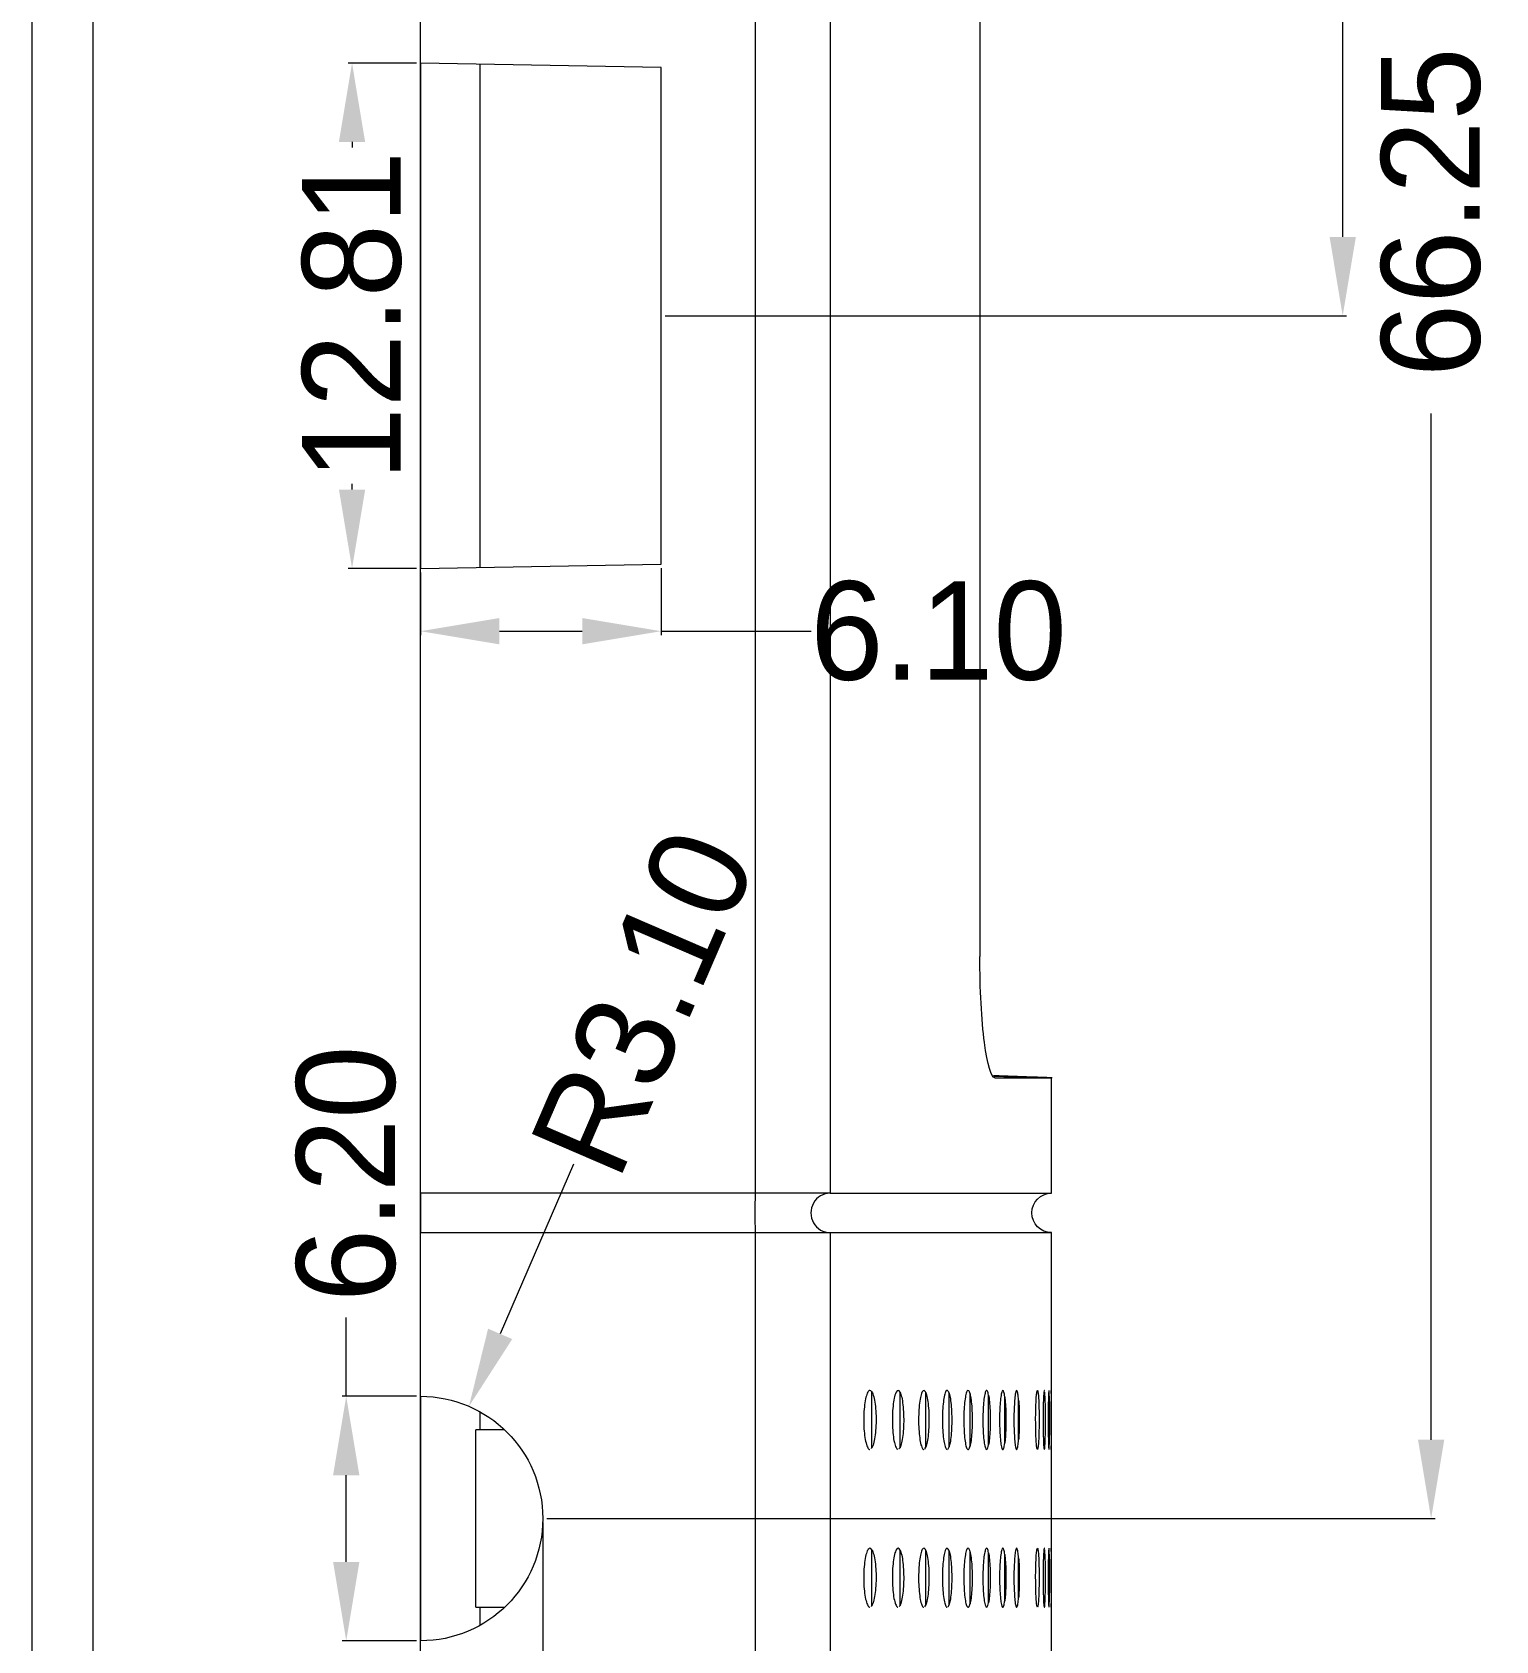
# Model space of a CAD drawing. Header units: millimetres. Extents: x -644 to 177, y 608 to 849.
# Drawn here: x -147.6 to -110.48, y 663.79 to 704.58 of the extents above; entities that cross this region are included whole.
import ezdxf
from ezdxf.lldxf.tags import DXFTag

# ---------------------------------------------------------------- set-up
doc = ezdxf.new("R2010")
doc.units = ezdxf.units.MM
doc.layers.get('0').update_dxf_attribs({"linetype": 'CONTINUOUS'})
doc.layers.get('Defpoints').update_dxf_attribs({"linetype": 'CONTINUOUS'})
doc.layers.add('10', color=7, linetype='CONTINUOUS', true_color=0xffffff)
doc.layers.add('30', color=7, linetype='CONTINUOUS', true_color=0xffffff)
tags = doc.linetypes.add('PHANTOM', pattern=[50.5, 18, -6.5, 6.5, -6.5, 6.5, -6.5]).pattern_tags.tags
tags[14:15] = [DXFTag(74, 4), DXFTag(75, 0), DXFTag(340, '0'), DXFTag(46, 0.0), DXFTag(50, 0.0), DXFTag(44, 0.0), DXFTag(45, 0.0)]
tags[12:13] = [DXFTag(74, 4), DXFTag(75, 0), DXFTag(340, '0'), DXFTag(46, 0.0), DXFTag(50, 0.0), DXFTag(44, 0.0), DXFTag(45, 0.0)]
tags[10:11] = [DXFTag(74, 4), DXFTag(75, 0), DXFTag(340, '0'), DXFTag(46, 0.0), DXFTag(50, 0.0), DXFTag(44, 0.0), DXFTag(45, 0.0)]
tags[8:9] = [DXFTag(74, 4), DXFTag(75, 0), DXFTag(340, '0'), DXFTag(46, 0.0), DXFTag(50, 0.0), DXFTag(44, 0.0), DXFTag(45, 0.0)]
tags[6:7] = [DXFTag(74, 4), DXFTag(75, 0), DXFTag(340, '0'), DXFTag(46, 0.0), DXFTag(50, 0.0), DXFTag(44, 0.0), DXFTag(45, 0.0)]
tags[4:5] = [DXFTag(74, 4), DXFTag(75, 0), DXFTag(340, '0'), DXFTag(46, 0.0), DXFTag(50, 0.0), DXFTag(44, 0.0), DXFTag(45, 0.0)]
doc.dimstyles.new('2', dxfattribs={"dimtxt": 2.5, "dimasz": 2, "dimexe": 0.1, "dimexo": 0.1, "dimgap": 0.1, "dimtad": 0, "dimzin": 0, "dimdsep": 46, "dimtxsty": 'Standard', "dimcen": 0, "dimclrd": 4, "dimclre": 4, "dimclrt": 3, "dimadec": 1, "dimazin": 0, "dimtfac": 1, "dimtofl": 0, "dimtmove": 0, "dimatfit": 3, "dimfxl": 0, "dimtolj": 1, "dimtzin": 0, "dimlwd": 9, "dimlwe": 9, "dimarcsym": 0})

# ---------------------------------------------------------------- blocks, each defined once
blk = doc.blocks.new('*D201')
at = {"color": 4, "lineweight": 9}
for p, q in [((-121.688, 733.138), (-114.267, 733.138)), ((-114.367, 731.138), (-114.367, 720.363)), ((-114.367, 699.388), (-114.367, 710.163)), ((-131.551, 697.388), (-114.267, 697.388))]:
    blk.add_line(p, q, dxfattribs=at)
for points in [[(-114.7, 731.138), (-114.033, 731.138), (-114.367, 733.138)], [(-114.7, 699.388), (-114.033, 699.388), (-114.367, 697.388)]]:
    blk.add_solid(points, dxfattribs=at)
at = {"layer": 'Defpoints', "color": 0, "lineweight": 9}
for p in [(-121.788, 733.138), (-131.651, 697.388), (-114.367, 697.388)]:
    blk.add_point(p, dxfattribs=at)
at = {"color": 3, "lineweight": 9, "insert": (-114.367, 715.263), "char_height": 2.5, "attachment_point": 5, "rotation": 90}
blk.add_mtext('\\A1;35.75', dxfattribs=at)
blk = doc.blocks.new('*D202')
at = {"color": 4, "lineweight": 9}
for p, q in [((-121.688, 733.138), (-112.025, 733.138)), ((-112.125, 731.138), (-112.125, 705.113)), ((-112.125, 668.888), (-112.125, 694.913)), ((-134.551, 666.888), (-112.025, 666.888))]:
    blk.add_line(p, q, dxfattribs=at)
for points in [[(-112.458, 731.138), (-111.791, 731.138), (-112.125, 733.138)], [(-112.458, 668.888), (-111.791, 668.888), (-112.125, 666.888)]]:
    blk.add_solid(points, dxfattribs=at)
at = {"layer": 'Defpoints', "color": 0, "lineweight": 9}
for p in [(-121.788, 733.138), (-112.125, 733.138), (-134.651, 666.888)]:
    blk.add_point(p, dxfattribs=at)
at = {"color": 3, "lineweight": 9, "insert": (-112.125, 700.013), "char_height": 2.5, "attachment_point": 5, "rotation": 90}
blk.add_mtext('\\A1;66.25', dxfattribs=at)
blk = doc.blocks.new('*D137')
at = {"color": 4, "lineweight": 9}
for p, q in [((-137.851, 703.796), (-139.588, 703.796)), ((-139.488, 701.796), (-139.488, 701.656)), ((-139.488, 692.983), (-139.488, 693.123)), ((-137.851, 690.983), (-139.588, 690.983))]:
    blk.add_line(p, q, dxfattribs=at)
for points in [[(-139.821, 701.796), (-139.155, 701.796), (-139.488, 703.796)], [(-139.821, 692.983), (-139.155, 692.983), (-139.488, 690.983)]]:
    blk.add_solid(points, dxfattribs=at)
at = {"layer": 'Defpoints', "color": 0, "lineweight": 9}
for p in [(-137.751, 703.796), (-139.488, 690.983), (-137.751, 690.983)]:
    blk.add_point(p, dxfattribs=at)
at = {"color": 3, "lineweight": 9, "insert": (-139.488, 697.39), "char_height": 2.5, "attachment_point": 5, "rotation": 90}
blk.add_mtext('\\A1;12.81', dxfattribs=at)
blk = doc.blocks.new('*D138')
at = {"color": 4, "lineweight": 9}
for p, q in [((-139.635, 669.988), (-139.635, 671.988)), ((-137.851, 669.988), (-139.735, 669.988)), ((-139.635, 665.788), (-139.635, 667.988)), ((-137.851, 663.788), (-139.735, 663.788))]:
    blk.add_line(p, q, dxfattribs=at)
for points in [[(-139.969, 667.988), (-139.302, 667.988), (-139.635, 669.988)], [(-139.969, 665.788), (-139.302, 665.788), (-139.635, 663.788)]]:
    blk.add_solid(points, dxfattribs=at)
at = {"layer": 'Defpoints', "color": 0, "lineweight": 9}
for p in [(-139.635, 669.988), (-137.751, 669.988), (-137.751, 663.788)]:
    blk.add_point(p, dxfattribs=at)
at = {"color": 3, "lineweight": 9, "insert": (-139.635, 675.63), "char_height": 2.5, "attachment_point": 5, "rotation": 90}
blk.add_mtext('\\A1;6.20', dxfattribs=at)
blk = doc.blocks.new('*D141')
at = {"color": 4, "lineweight": 9}
for p, q in [((-134.651, 666.788), (-134.651, 650.97)), ((-139.751, 651.07), (-141.751, 651.07)), ((-132.651, 651.07), (-130.651, 651.07)), ((-137.751, 651.038), (-137.751, 650.97))]:
    blk.add_line(p, q, dxfattribs=at)
for points in [[(-139.751, 651.404), (-139.751, 650.737), (-137.751, 651.07)], [(-132.651, 651.404), (-132.651, 650.737), (-134.651, 651.07)]]:
    blk.add_solid(points, dxfattribs=at)
at = {"layer": 'Defpoints', "color": 0, "lineweight": 9}
for p in [(-134.651, 666.888), (-137.751, 651.138), (-134.651, 651.07)]:
    blk.add_point(p, dxfattribs=at)
at = {"color": 3, "lineweight": 9, "insert": (-127.426, 651.07), "char_height": 2.5, "attachment_point": 5}
blk.add_mtext('\\A1;3.10', dxfattribs=at)
blk = doc.blocks.new('*D142')
at = {"color": 4, "lineweight": 9}
for p, q in [((-137.751, 690.881), (-137.751, 689.29)), ((-131.651, 690.988), (-131.651, 689.29)), ((-135.751, 689.39), (-133.651, 689.39)), ((-131.651, 689.39), (-127.842, 689.39))]:
    blk.add_line(p, q, dxfattribs=at)
for points in [[(-135.751, 689.723), (-135.751, 689.056), (-137.751, 689.39)], [(-133.651, 689.723), (-133.651, 689.056), (-131.651, 689.39)]]:
    blk.add_solid(points, dxfattribs=at)
at = {"layer": 'Defpoints', "color": 0, "lineweight": 9}
for p in [(-131.651, 691.088), (-137.751, 690.981), (-131.651, 689.39)]:
    blk.add_point(p, dxfattribs=at)
at = {"color": 3, "lineweight": 9, "insert": (-124.617, 689.39), "char_height": 2.5, "attachment_point": 5}
blk.add_mtext('\\A1;6.10', dxfattribs=at)
blk = doc.blocks.new('*D148')
at = {"color": 4, "lineweight": 9}
blk.add_line((-133.876, 675.877), (-135.732, 671.571), dxfattribs=at)
blk.add_solid([(-136.038, 671.703), (-135.426, 671.439), (-136.523, 669.735)], dxfattribs=at)
at = {"layer": 'Defpoints', "color": 0, "lineweight": 9}
for p in [(-136.523, 669.735), (-137.751, 666.888)]:
    blk.add_point(p, dxfattribs=at)
at = {"color": 3, "lineweight": 9, "insert": (-132.104, 679.986), "char_height": 2.5, "attachment_point": 5, "rotation": 66.679}
blk.add_mtext('\\A1;R3.10', dxfattribs=at)

msp = doc.modelspace()

# ---------------------------------------------------------------- linework, layer by layer
at = {"color": 7, "linetype": 'Continuous', "lineweight": 9}
for p, q in [((-147.599, 617.933), (-147.599, 847.331)), ((-146.054, 619.478), (-146.054, 845.786))]:
    msp.add_line(p, q, dxfattribs=at)
at = {"lineweight": 9}
msp.add_line((-121.751, 655.513), (-121.751, 674.138), dxfattribs=at)
at = {"layer": '10', "color": 7, "linetype": 'Continuous', "lineweight": 9}
for p, q in [((-129.26, 675.138), (-129.26, 741.138)), ((-127.366, 741.138), (-127.366, 675.138)), ((-123.569, 735.138), (-123.569, 681.138)), ((-137.751, 703.794), (-137.751, 709.181)), ((-137.751, 703.796), (-137.751, 690.983)), ((-131.651, 703.688), (-137.751, 703.794)), ((-136.251, 703.768), (-136.251, 691.01)), ((-131.651, 691.088), (-131.651, 703.688)), ((-137.751, 690.981), (-131.651, 691.088)), ((-137.751, 675.138), (-137.751, 690.981)), ((-122.235, 678.064), (-123.208, 678.098)), ((-121.751, 675.138), (-121.751, 678.064)), ((-137.751, 675.138), (-137.751, 674.138)), ((-129.26, 675.138), (-137.751, 675.138)), ((-127.366, 675.138), (-129.26, 675.138)), ((-127.366, 675.138), (-121.751, 675.138)), ((-137.751, 674.138), (-129.26, 674.138)), ((-137.751, 669.988), (-137.751, 674.138)), ((-129.26, 655.859), (-129.26, 674.138)), ((-129.26, 674.138), (-127.366, 674.138)), ((-127.366, 674.138), (-121.751, 674.138)), ((-127.366, 674.138), (-127.366, 655.859)), ((-137.751, 669.988), (-137.751, 663.789)), ((-126.307, 668.678), (-126.307, 670.098)), ((-125.593, 668.685), (-125.593, 670.091)), ((-124.94, 668.695), (-124.94, 670.081)), ((-124.349, 668.708), (-124.349, 670.067)), ((-123.818, 668.727), (-123.818, 670.048)), ((-123.347, 668.755), (-123.347, 670.02)), ((-122.936, 668.8), (-122.936, 669.975)), ((-122.585, 668.882), (-122.585, 669.894)), ((-136.251, 669.603), (-136.251, 669.139)), ((-135.618, 669.138), (-136.351, 669.138)), ((-136.351, 664.638), (-136.351, 669.138)), ((-126.307, 664.678), (-126.307, 666.098)), ((-125.593, 664.685), (-125.593, 666.091)), ((-124.94, 664.695), (-124.94, 666.081)), ((-124.349, 664.708), (-124.349, 666.067)), ((-123.818, 664.727), (-123.818, 666.048)), ((-123.347, 664.755), (-123.347, 666.02)), ((-122.936, 664.8), (-122.936, 665.975)), ((-122.585, 664.882), (-122.585, 665.894)), ((-136.351, 664.638), (-135.618, 664.638)), ((-136.251, 664.64), (-136.251, 664.176)), ((-137.751, 655.637), (-137.751, 663.788))]:
    msp.add_line(p, q, dxfattribs=at)
at = {"layer": '10', "color": 7, "linetype": 'Continuous', "lineweight": 9, "extrusion": (0, 0, -1)}
for centre, radius, start, end in [((121.751, 674.638), 0.5, 270, 90), ((137.751, 666.888), 3.1, 90, 270)]:
    msp.add_arc(centre, radius, start, end, dxfattribs=at)
at = {"layer": '10', "color": 7, "linetype": 'Continuous', "lineweight": 9}
for centre, ratio in [((-129.26, 674.638), 0.026177), ((-127.366, 674.638), 0.973261)]:
    msp.add_ellipse(centre, major_axis=(0, 0.5), ratio=ratio, start_param=0, end_param=3.141593, dxfattribs=at)
for points, knots in [([(-123.185, 678.064), (-123.28, 678.064), (-123.378, 678.395), (-123.524, 679.525), (-123.569, 680.323), (-123.569, 681.138)], [0, 0, 0, 0, 0.5, 0.5, 1, 1, 1, 1]), ([(-123.185, 678.064), (-123.079, 678.064), (-122.98, 678.064), (-122.793, 678.064), (-122.705, 678.064), (-122.474, 678.064), (-122.345, 678.064), (-122.235, 678.064)], [0, 0, 0, 0, 0.26292, 0.26292, 0.525839, 0.525839, 1, 1, 1, 1]), ([(-126.307, 670.098), (-126.324, 670.124), (-126.341, 670.137), (-126.376, 670.135), (-126.394, 670.119), (-126.427, 670.061), (-126.442, 670.018), (-126.47, 669.911), (-126.482, 669.846), (-126.5, 669.703), (-126.506, 669.623), (-126.514, 669.459), (-126.514, 669.372), (-126.51, 669.206), (-126.504, 669.124), (-126.488, 668.975), (-126.477, 668.906), (-126.452, 668.79), (-126.437, 668.741), (-126.405, 668.672), (-126.388, 668.65), (-126.366, 668.641), (-126.362, 668.64), (-126.358, 668.64)], [0, 0, 0, 0, 0.097425, 0.097425, 0.195241, 0.195241, 0.293057, 0.293057, 0.39088, 0.39088, 0.488715, 0.488715, 0.58656, 0.58656, 0.68441, 0.68441, 0.782258, 0.782258, 0.880096, 0.880096, 0.977923, 0.977923, 1, 1, 1, 1]), ([(-126.307, 670.098), (-126.29, 670.071), (-126.274, 670.03), (-126.246, 669.925), (-126.234, 669.86), (-126.215, 669.717), (-126.208, 669.636), (-126.2, 669.473), (-126.199, 669.388), (-126.203, 669.224), (-126.208, 669.142), (-126.222, 668.994), (-126.233, 668.925), (-126.257, 668.806), (-126.271, 668.756), (-126.293, 668.703), (-126.3, 668.689), (-126.307, 668.678)], [0, 0, 0, 0, 0.137708, 0.137708, 0.275559, 0.275559, 0.41126, 0.41126, 0.544299, 0.544299, 0.676033, 0.676033, 0.808283, 0.808283, 0.942624, 0.942624, 1, 1, 1, 1]), ([(-125.593, 670.091), (-125.608, 670.119), (-125.624, 670.135), (-125.656, 670.137), (-125.672, 670.124), (-125.703, 670.071), (-125.718, 670.03), (-125.743, 669.928), (-125.755, 669.864), (-125.772, 669.723), (-125.779, 669.644), (-125.787, 669.481), (-125.788, 669.395), (-125.784, 669.229), (-125.78, 669.146), (-125.766, 668.994), (-125.757, 668.923), (-125.734, 668.804), (-125.72, 668.753), (-125.691, 668.679), (-125.675, 668.655), (-125.654, 668.642), (-125.649, 668.64), (-125.644, 668.64)], [0, 0, 0, 0, 0.096536, 0.096536, 0.193498, 0.193498, 0.29046, 0.29046, 0.387429, 0.387429, 0.484409, 0.484409, 0.581399, 0.581399, 0.678395, 0.678395, 0.775389, 0.775389, 0.872375, 0.872375, 0.969349, 0.969349, 1, 1, 1, 1]), ([(-125.593, 670.091), (-125.578, 670.061), (-125.563, 670.018), (-125.538, 669.91), (-125.527, 669.843), (-125.511, 669.698), (-125.505, 669.617), (-125.499, 669.452), (-125.498, 669.367), (-125.503, 669.203), (-125.507, 669.122), (-125.522, 668.975), (-125.531, 668.907), (-125.554, 668.792), (-125.568, 668.744), (-125.586, 668.7), (-125.589, 668.692), (-125.593, 668.685)], [0, 0, 0, 0, 0.140546, 0.140546, 0.281216, 0.281216, 0.42003, 0.42003, 0.55662, 0.55662, 0.692207, 0.692207, 0.82837, 0.82837, 0.966431, 0.966431, 1, 1, 1, 1]), ([(-124.94, 670.081), (-124.954, 670.112), (-124.968, 670.131), (-124.998, 670.139), (-125.013, 670.129), (-125.041, 670.082), (-125.055, 670.044), (-125.079, 669.947), (-125.089, 669.885), (-125.106, 669.748), (-125.113, 669.67), (-125.121, 669.509), (-125.123, 669.423), (-125.121, 669.256), (-125.117, 669.172), (-125.105, 669.018), (-125.097, 668.946), (-125.077, 668.822), (-125.065, 668.769), (-125.039, 668.689), (-125.025, 668.662), (-125.004, 668.643), (-124.998, 668.64), (-124.991, 668.64)], [0, 0, 0, 0, 0.09548, 0.09548, 0.191428, 0.191428, 0.287375, 0.287375, 0.383329, 0.383329, 0.479293, 0.479293, 0.575268, 0.575268, 0.671249, 0.671249, 0.767229, 0.767229, 0.863202, 0.863202, 0.959163, 0.959163, 1, 1, 1, 1]), ([(-124.94, 670.081), (-124.927, 670.049), (-124.914, 670.003), (-124.892, 669.89), (-124.882, 669.822), (-124.868, 669.674), (-124.863, 669.592), (-124.859, 669.427), (-124.859, 669.341), (-124.864, 669.178), (-124.869, 669.098), (-124.883, 668.953), (-124.892, 668.887), (-124.914, 668.774), (-124.927, 668.727), (-124.94, 668.695)], [0, 0, 0, 0, 0.144311, 0.144311, 0.288729, 0.288729, 0.431561, 0.431561, 0.572576, 0.572576, 0.712867, 0.712867, 0.853784, 0.853784, 1, 1, 1, 1]), ([(-124.349, 670.067), (-124.361, 670.102), (-124.374, 670.125), (-124.4, 670.141), (-124.414, 670.135), (-124.44, 670.095), (-124.452, 670.06), (-124.475, 669.969), (-124.485, 669.91), (-124.501, 669.778), (-124.508, 669.701), (-124.516, 669.542), (-124.518, 669.457), (-124.518, 669.29), (-124.515, 669.205), (-124.506, 669.048), (-124.499, 668.974), (-124.482, 668.845), (-124.471, 668.789), (-124.448, 668.703), (-124.435, 668.672), (-124.415, 668.645), (-124.407, 668.64), (-124.4, 668.64)], [0, 0, 0, 0, 0.094188, 0.094188, 0.188898, 0.188898, 0.283606, 0.283606, 0.37832, 0.37832, 0.473043, 0.473043, 0.567778, 0.567778, 0.66252, 0.66252, 0.757261, 0.757261, 0.851996, 0.851996, 0.94672, 0.94672, 1, 1, 1, 1]), ([(-124.349, 670.067), (-124.337, 670.032), (-124.326, 669.983), (-124.307, 669.865), (-124.299, 669.795), (-124.287, 669.644), (-124.283, 669.561), (-124.28, 669.395), (-124.281, 669.309), (-124.286, 669.147), (-124.291, 669.068), (-124.305, 668.927), (-124.314, 668.862), (-124.331, 668.769), (-124.34, 668.735), (-124.349, 668.708)], [0, 0, 0, 0, 0.149609, 0.149609, 0.299309, 0.299309, 0.447675, 0.447675, 0.594596, 0.594596, 0.741048, 0.741048, 0.88817, 0.88817, 1, 1, 1, 1]), ([(-123.818, 670.048), (-123.828, 670.088), (-123.84, 670.115), (-123.863, 670.14), (-123.875, 670.139), (-123.899, 670.108), (-123.91, 670.079), (-123.931, 669.995), (-123.941, 669.941), (-123.956, 669.814), (-123.963, 669.74), (-123.972, 669.584), (-123.974, 669.5), (-123.975, 669.333), (-123.974, 669.247), (-123.966, 669.087), (-123.961, 669.01), (-123.946, 668.875), (-123.938, 668.816), (-123.918, 668.722), (-123.906, 668.686), (-123.883, 668.643), (-123.871, 668.635), (-123.848, 668.648), (-123.836, 668.669), (-123.823, 668.711), (-123.82, 668.719), (-123.818, 668.727)], [0, 0, 0, 0, 0.081371, 0.081371, 0.163264, 0.163264, 0.245154, 0.245154, 0.327047, 0.327047, 0.408949, 0.408949, 0.49086, 0.49086, 0.572778, 0.572778, 0.654698, 0.654698, 0.736612, 0.736612, 0.818517, 0.818517, 0.900412, 0.900412, 0.982303, 0.982303, 1, 1, 1, 1]), ([(-123.818, 670.048), (-123.808, 670.009), (-123.798, 669.956), (-123.782, 669.832), (-123.776, 669.759), (-123.766, 669.604), (-123.764, 669.52), (-123.762, 669.353), (-123.763, 669.268), (-123.77, 669.108), (-123.775, 669.031), (-123.788, 668.894), (-123.796, 668.832), (-123.81, 668.763), (-123.814, 668.744), (-123.818, 668.727)], [0, 0, 0, 0, 0.157054, 0.157054, 0.314184, 0.314184, 0.470213, 0.470213, 0.625145, 0.625145, 0.779841, 0.779841, 0.935242, 0.935242, 1, 1, 1, 1]), ([(-123.347, 670.02), (-123.356, 670.065), (-123.366, 670.098), (-123.386, 670.136), (-123.397, 670.141), (-123.417, 670.123), (-123.428, 670.099), (-123.447, 670.027), (-123.456, 669.977), (-123.471, 669.859), (-123.478, 669.789), (-123.487, 669.638), (-123.49, 669.556), (-123.492, 669.389), (-123.492, 669.303), (-123.487, 669.14), (-123.483, 669.06), (-123.471, 668.918), (-123.464, 668.854), (-123.447, 668.75), (-123.438, 668.708), (-123.418, 668.653), (-123.407, 668.639), (-123.386, 668.64), (-123.376, 668.654), (-123.359, 668.701), (-123.353, 668.726), (-123.347, 668.755)], [0, 0, 0, 0, 0.078431, 0.078431, 0.157459, 0.157459, 0.236483, 0.236483, 0.31551, 0.31551, 0.394544, 0.394544, 0.473587, 0.473587, 0.552638, 0.552638, 0.631691, 0.631691, 0.71074, 0.71074, 0.789781, 0.789781, 0.868813, 0.868813, 0.947838, 0.947838, 1, 1, 1, 1]), ([(-123.347, 670.02), (-123.339, 669.975), (-123.331, 669.917), (-123.318, 669.785), (-123.313, 669.709), (-123.306, 669.551), (-123.305, 669.466), (-123.305, 669.298), (-123.307, 669.214), (-123.313, 669.057), (-123.319, 668.982), (-123.331, 668.854), (-123.339, 668.799), (-123.347, 668.755)], [0, 0, 0, 0, 0.168268, 0.168268, 0.336597, 0.336597, 0.504046, 0.504046, 0.670722, 0.670722, 0.837377, 0.837377, 1, 1, 1, 1]), ([(-122.936, 669.975), (-122.943, 670.027), (-122.951, 670.068), (-122.968, 670.122), (-122.977, 670.136), (-122.995, 670.136), (-123.005, 670.121), (-123.022, 670.065), (-123.03, 670.023), (-123.045, 669.918), (-123.051, 669.854), (-123.061, 669.711), (-123.064, 669.632), (-123.068, 669.468), (-123.069, 669.382), (-123.067, 669.216), (-123.064, 669.133), (-123.056, 668.983), (-123.05, 668.913), (-123.037, 668.795), (-123.029, 668.746), (-123.012, 668.675), (-123.003, 668.652), (-122.985, 668.635), (-122.976, 668.641), (-122.958, 668.68), (-122.95, 668.713), (-122.94, 668.772), (-122.938, 668.786), (-122.936, 668.8)], [0, 0, 0, 0, 0.074631, 0.074631, 0.149974, 0.149974, 0.225313, 0.225313, 0.300651, 0.300651, 0.375995, 0.375995, 0.451348, 0.451348, 0.526709, 0.526709, 0.602073, 0.602073, 0.677436, 0.677436, 0.752793, 0.752793, 0.82814, 0.82814, 0.90348, 0.90348, 0.978817, 0.978817, 1, 1, 1, 1]), ([(-122.936, 669.975), (-122.929, 669.923), (-122.923, 669.859), (-122.914, 669.717), (-122.91, 669.638), (-122.906, 669.474), (-122.906, 669.388), (-122.908, 669.222), (-122.91, 669.14), (-122.918, 668.989), (-122.923, 668.919), (-122.931, 668.839), (-122.934, 668.819), (-122.936, 668.8)], [0, 0, 0, 0, 0.187428, 0.187428, 0.374903, 0.374903, 0.561709, 0.561709, 0.74805, 0.74805, 0.934578, 0.934578, 1, 1, 1, 1]), ([(-122.585, 669.894), (-122.59, 669.955), (-122.596, 670.007), (-122.609, 670.086), (-122.616, 670.114), (-122.631, 670.14), (-122.639, 670.139), (-122.654, 670.109), (-122.662, 670.08), (-122.675, 669.997), (-122.682, 669.942), (-122.692, 669.816), (-122.696, 669.743), (-122.702, 669.587), (-122.704, 669.503), (-122.705, 669.335), (-122.704, 669.25), (-122.699, 669.09), (-122.695, 669.013), (-122.686, 668.878), (-122.68, 668.818), (-122.667, 668.723), (-122.66, 668.687), (-122.645, 668.643), (-122.637, 668.635), (-122.622, 668.648), (-122.614, 668.669), (-122.6, 668.736), (-122.594, 668.783), (-122.587, 668.853), (-122.586, 668.867), (-122.585, 668.882)], [0, 0, 0, 0, 0.069406, 0.069406, 0.139732, 0.139732, 0.210053, 0.210053, 0.28037, 0.28037, 0.350691, 0.350691, 0.421019, 0.421019, 0.491355, 0.491355, 0.561697, 0.561697, 0.632039, 0.632039, 0.702378, 0.702378, 0.772709, 0.772709, 0.843031, 0.843031, 0.913349, 0.913349, 0.983668, 0.983668, 1, 1, 1, 1]), ([(-122.585, 669.894), (-122.58, 669.832), (-122.575, 669.76), (-122.57, 669.606), (-122.568, 669.522), (-122.567, 669.355), (-122.568, 669.269), (-122.571, 669.108), (-122.575, 669.03), (-122.581, 668.933), (-122.583, 668.907), (-122.585, 668.882)], [0, 0, 0, 0, 0.227445, 0.227445, 0.454922, 0.454922, 0.681948, 0.681948, 0.908832, 0.908832, 1, 1, 1, 1]), ([(-122.153, 669.388), (-122.153, 669.304), (-122.152, 669.219), (-122.149, 669.061), (-122.146, 668.986), (-122.14, 668.855), (-122.136, 668.798), (-122.127, 668.709), (-122.123, 668.676), (-122.113, 668.639), (-122.108, 668.635), (-122.098, 668.654), (-122.093, 668.678), (-122.085, 668.752), (-122.081, 668.802), (-122.074, 668.921), (-122.072, 668.992), (-122.068, 669.143), (-122.066, 669.226), (-122.066, 669.392), (-122.066, 669.478), (-122.068, 669.641), (-122.07, 669.721), (-122.075, 669.862), (-122.078, 669.926), (-122.085, 670.029), (-122.09, 670.07), (-122.099, 670.123), (-122.104, 670.137), (-122.113, 670.135), (-122.118, 670.12), (-122.128, 670.063), (-122.132, 670.02), (-122.14, 669.914), (-122.144, 669.849), (-122.149, 669.706), (-122.151, 669.626), (-122.153, 669.493), (-122.153, 669.44), (-122.153, 669.388)], [0, 0, 0, 0, 0.053712, 0.053712, 0.107425, 0.107425, 0.161135, 0.161135, 0.214838, 0.214838, 0.268536, 0.268536, 0.322231, 0.322231, 0.375926, 0.375926, 0.429627, 0.429627, 0.483335, 0.483335, 0.537047, 0.537047, 0.590761, 0.590761, 0.644472, 0.644472, 0.698178, 0.698178, 0.751877, 0.751877, 0.805572, 0.805572, 0.859267, 0.859267, 0.912967, 0.912967, 0.966672, 0.966672, 1, 1, 1, 1]), ([(-121.933, 670.136), (-121.933, 670.136), (-121.933, 670.136), (-121.937, 670.135), (-121.94, 670.12), (-121.947, 670.063), (-121.95, 670.02), (-121.956, 669.914), (-121.959, 669.849), (-121.962, 669.706), (-121.964, 669.626), (-121.965, 669.493), (-121.965, 669.44), (-121.965, 669.388)], [0, 0, 0, 0, 0.006694, 0.006694, 0.22165, 0.22165, 0.436607, 0.436607, 0.65158, 0.65158, 0.866579, 0.866579, 1, 1, 1, 1]), ([(-121.929, 668.645), (-121.929, 668.645), (-121.929, 668.645), (-121.926, 668.654), (-121.923, 668.678), (-121.917, 668.752), (-121.914, 668.802), (-121.909, 668.921), (-121.907, 668.992), (-121.904, 669.143), (-121.904, 669.226), (-121.903, 669.392), (-121.903, 669.478), (-121.905, 669.641), (-121.906, 669.721), (-121.909, 669.862), (-121.912, 669.926), (-121.917, 670.029), (-121.92, 670.069), (-121.923, 670.096)], [0, 0, 0, 0, 0.000156, 0.000156, 0.125172, 0.125172, 0.250192, 0.250192, 0.375224, 0.375224, 0.50027, 0.50027, 0.625328, 0.625328, 0.75039, 0.75039, 0.875445, 0.875445, 1, 1, 1, 1]), ([(-121.816, 670.136), (-121.816, 670.136), (-121.816, 670.136), (-121.819, 670.135), (-121.821, 670.12), (-121.825, 670.063), (-121.827, 670.02), (-121.83, 669.914), (-121.832, 669.849), (-121.834, 669.706), (-121.835, 669.626), (-121.836, 669.493), (-121.836, 669.44), (-121.836, 669.388)], [0, 0, 0, 0, 0.007384, 0.007384, 0.222191, 0.222191, 0.436999, 0.436999, 0.651822, 0.651822, 0.866671, 0.866671, 1, 1, 1, 1]), ([(-121.814, 668.645), (-121.814, 668.645), (-121.814, 668.645), (-121.812, 668.654), (-121.81, 668.678), (-121.807, 668.752), (-121.805, 668.802), (-121.802, 668.921), (-121.801, 668.992), (-121.8, 669.143), (-121.799, 669.226), (-121.799, 669.392), (-121.799, 669.478), (-121.8, 669.641), (-121.8, 669.721), (-121.802, 669.862), (-121.804, 669.926), (-121.807, 670.029), (-121.808, 670.069), (-121.81, 670.096)], [0, 0, 0, 0, 0.000154, 0.000154, 0.125171, 0.125171, 0.250191, 0.250191, 0.375223, 0.375223, 0.500269, 0.500269, 0.625327, 0.625327, 0.750389, 0.750389, 0.875445, 0.875445, 1, 1, 1, 1]), ([(-121.759, 670.133), (-121.758, 670.143), (-121.757, 670.136), (-121.756, 670.094), (-121.756, 670.063), (-121.755, 669.978), (-121.754, 669.921), (-121.754, 669.786), (-121.753, 669.705), (-121.753, 669.536), (-121.753, 669.446), (-121.753, 669.282), (-121.753, 669.205), (-121.753, 669.061), (-121.754, 668.992), (-121.754, 668.863), (-121.755, 668.803), (-121.756, 668.707), (-121.756, 668.67), (-121.757, 668.635), (-121.758, 668.633), (-121.76, 668.661), (-121.76, 668.686), (-121.762, 668.759), (-121.762, 668.808), (-121.764, 668.93), (-121.764, 669.005), (-121.765, 669.167), (-121.765, 669.258), (-121.766, 669.427), (-121.765, 669.509), (-121.765, 669.656), (-121.765, 669.725), (-121.764, 669.857), (-121.763, 669.921), (-121.761, 670.031), (-121.761, 670.077), (-121.759, 670.118), (-121.759, 670.128), (-121.759, 670.133)], [0, 0, 0, 0, 0.055476, 0.055476, 0.103423, 0.103423, 0.157684, 0.157684, 0.216813, 0.216813, 0.273508, 0.273508, 0.32286, 0.32286, 0.37312, 0.37312, 0.429289, 0.429289, 0.48804, 0.48804, 0.542108, 0.542108, 0.590536, 0.590536, 0.642649, 0.642649, 0.700635, 0.700635, 0.758941, 0.758941, 0.810199, 0.810199, 0.858133, 0.858133, 0.912894, 0.912894, 0.972619, 0.972619, 1, 1, 1, 1]), ([(-121.965, 669.388), (-121.965, 669.304), (-121.965, 669.219), (-121.962, 669.061), (-121.96, 668.986), (-121.956, 668.855), (-121.953, 668.798), (-121.947, 668.709), (-121.943, 668.676), (-121.938, 668.646), (-121.935, 668.64), (-121.933, 668.64)], [0, 0, 0, 0, 0.215346, 0.215346, 0.430693, 0.430693, 0.646028, 0.646028, 0.861339, 0.861339, 1, 1, 1, 1]), ([(-121.836, 669.388), (-121.836, 669.304), (-121.836, 669.219), (-121.834, 669.061), (-121.833, 668.986), (-121.83, 668.855), (-121.828, 668.798), (-121.825, 668.709), (-121.823, 668.676), (-121.819, 668.646), (-121.818, 668.64), (-121.816, 668.64)], [0, 0, 0, 0, 0.215202, 0.215202, 0.430405, 0.430405, 0.645596, 0.645596, 0.860763, 0.860763, 1, 1, 1, 1]), ([(-126.318, 668.662), (-126.318, 668.662), (-126.318, 668.662), (-126.314, 668.667), (-126.311, 668.672), (-126.307, 668.678)], [0, 0, 0, 0, 0.014095, 0.014095, 1, 1, 1, 1]), ([(-125.612, 668.657), (-125.611, 668.657), (-125.611, 668.657), (-125.605, 668.664), (-125.599, 668.674), (-125.593, 668.685)], [0, 0, 0, 0, 0.011965, 0.011965, 1, 1, 1, 1]), ([(-124.966, 668.651), (-124.966, 668.652), (-124.966, 668.652), (-124.957, 668.661), (-124.949, 668.675), (-124.94, 668.695)], [0, 0, 0, 0, 0.008509, 0.008509, 1, 1, 1, 1]), ([(-124.383, 668.646), (-124.382, 668.646), (-124.382, 668.646), (-124.371, 668.656), (-124.36, 668.677), (-124.349, 668.708)], [0, 0, 0, 0, 0.003092, 0.003092, 1, 1, 1, 1]), ([(-126.307, 666.098), (-126.324, 666.124), (-126.341, 666.137), (-126.376, 666.135), (-126.394, 666.119), (-126.427, 666.061), (-126.442, 666.018), (-126.47, 665.911), (-126.482, 665.846), (-126.5, 665.703), (-126.506, 665.623), (-126.514, 665.459), (-126.514, 665.372), (-126.51, 665.206), (-126.504, 665.124), (-126.488, 664.975), (-126.477, 664.906), (-126.452, 664.79), (-126.437, 664.741), (-126.405, 664.672), (-126.388, 664.65), (-126.366, 664.641), (-126.362, 664.64), (-126.358, 664.64)], [0, 0, 0, 0, 0.097425, 0.097425, 0.195241, 0.195241, 0.293057, 0.293057, 0.39088, 0.39088, 0.488715, 0.488715, 0.58656, 0.58656, 0.68441, 0.68441, 0.782258, 0.782258, 0.880096, 0.880096, 0.977923, 0.977923, 1, 1, 1, 1]), ([(-125.593, 666.091), (-125.608, 666.119), (-125.624, 666.135), (-125.656, 666.137), (-125.672, 666.124), (-125.703, 666.071), (-125.718, 666.03), (-125.743, 665.928), (-125.755, 665.864), (-125.772, 665.723), (-125.779, 665.644), (-125.787, 665.481), (-125.788, 665.395), (-125.784, 665.229), (-125.78, 665.146), (-125.766, 664.994), (-125.757, 664.923), (-125.734, 664.804), (-125.72, 664.753), (-125.691, 664.679), (-125.675, 664.655), (-125.654, 664.642), (-125.649, 664.64), (-125.644, 664.64)], [0, 0, 0, 0, 0.096536, 0.096536, 0.193498, 0.193498, 0.29046, 0.29046, 0.387429, 0.387429, 0.484409, 0.484409, 0.581399, 0.581399, 0.678395, 0.678395, 0.775389, 0.775389, 0.872375, 0.872375, 0.969349, 0.969349, 1, 1, 1, 1]), ([(-124.94, 666.081), (-124.954, 666.112), (-124.968, 666.131), (-124.998, 666.139), (-125.013, 666.129), (-125.041, 666.082), (-125.055, 666.044), (-125.079, 665.947), (-125.089, 665.885), (-125.106, 665.748), (-125.113, 665.67), (-125.121, 665.509), (-125.123, 665.423), (-125.121, 665.256), (-125.117, 665.172), (-125.105, 665.018), (-125.097, 664.946), (-125.077, 664.822), (-125.065, 664.769), (-125.039, 664.689), (-125.025, 664.662), (-125.004, 664.643), (-124.998, 664.64), (-124.991, 664.64)], [0, 0, 0, 0, 0.09548, 0.09548, 0.191428, 0.191428, 0.287375, 0.287375, 0.383329, 0.383329, 0.479293, 0.479293, 0.575268, 0.575268, 0.671249, 0.671249, 0.767229, 0.767229, 0.863202, 0.863202, 0.959163, 0.959163, 1, 1, 1, 1]), ([(-124.349, 666.067), (-124.361, 666.102), (-124.374, 666.125), (-124.4, 666.141), (-124.414, 666.135), (-124.44, 666.095), (-124.452, 666.06), (-124.475, 665.969), (-124.485, 665.91), (-124.501, 665.778), (-124.508, 665.701), (-124.516, 665.542), (-124.518, 665.457), (-124.518, 665.29), (-124.515, 665.205), (-124.506, 665.048), (-124.499, 664.974), (-124.482, 664.845), (-124.471, 664.789), (-124.448, 664.703), (-124.435, 664.672), (-124.415, 664.645), (-124.407, 664.64), (-124.4, 664.64)], [0, 0, 0, 0, 0.094188, 0.094188, 0.188898, 0.188898, 0.283606, 0.283606, 0.37832, 0.37832, 0.473043, 0.473043, 0.567778, 0.567778, 0.66252, 0.66252, 0.757261, 0.757261, 0.851996, 0.851996, 0.94672, 0.94672, 1, 1, 1, 1]), ([(-123.818, 666.048), (-123.828, 666.088), (-123.84, 666.115), (-123.863, 666.14), (-123.875, 666.139), (-123.899, 666.108), (-123.91, 666.079), (-123.931, 665.995), (-123.941, 665.941), (-123.956, 665.814), (-123.963, 665.74), (-123.972, 665.584), (-123.974, 665.5), (-123.975, 665.333), (-123.974, 665.247), (-123.966, 665.087), (-123.961, 665.01), (-123.946, 664.875), (-123.938, 664.816), (-123.918, 664.722), (-123.906, 664.686), (-123.883, 664.643), (-123.871, 664.635), (-123.848, 664.648), (-123.836, 664.669), (-123.823, 664.711), (-123.82, 664.719), (-123.818, 664.727)], [0, 0, 0, 0, 0.081371, 0.081371, 0.163264, 0.163264, 0.245154, 0.245154, 0.327047, 0.327047, 0.408949, 0.408949, 0.49086, 0.49086, 0.572778, 0.572778, 0.654698, 0.654698, 0.736612, 0.736612, 0.818517, 0.818517, 0.900412, 0.900412, 0.982303, 0.982303, 1, 1, 1, 1]), ([(-123.347, 666.02), (-123.356, 666.065), (-123.366, 666.098), (-123.386, 666.136), (-123.397, 666.141), (-123.417, 666.123), (-123.428, 666.099), (-123.447, 666.027), (-123.456, 665.977), (-123.471, 665.859), (-123.478, 665.789), (-123.487, 665.638), (-123.49, 665.556), (-123.492, 665.389), (-123.492, 665.303), (-123.487, 665.14), (-123.483, 665.06), (-123.471, 664.918), (-123.464, 664.854), (-123.447, 664.75), (-123.438, 664.708), (-123.418, 664.653), (-123.407, 664.639), (-123.386, 664.64), (-123.376, 664.654), (-123.359, 664.701), (-123.353, 664.726), (-123.347, 664.755)], [0, 0, 0, 0, 0.078431, 0.078431, 0.157459, 0.157459, 0.236483, 0.236483, 0.31551, 0.31551, 0.394544, 0.394544, 0.473587, 0.473587, 0.552638, 0.552638, 0.631691, 0.631691, 0.71074, 0.71074, 0.789781, 0.789781, 0.868813, 0.868813, 0.947838, 0.947838, 1, 1, 1, 1]), ([(-122.936, 665.975), (-122.943, 666.027), (-122.951, 666.068), (-122.968, 666.122), (-122.977, 666.136), (-122.995, 666.136), (-123.005, 666.121), (-123.022, 666.065), (-123.03, 666.023), (-123.045, 665.918), (-123.051, 665.854), (-123.061, 665.711), (-123.064, 665.632), (-123.068, 665.468), (-123.069, 665.382), (-123.067, 665.216), (-123.064, 665.133), (-123.056, 664.983), (-123.05, 664.913), (-123.037, 664.795), (-123.029, 664.746), (-123.012, 664.675), (-123.003, 664.652), (-122.985, 664.635), (-122.976, 664.641), (-122.958, 664.68), (-122.95, 664.713), (-122.94, 664.772), (-122.938, 664.786), (-122.936, 664.8)], [0, 0, 0, 0, 0.074631, 0.074631, 0.149974, 0.149974, 0.225313, 0.225313, 0.300651, 0.300651, 0.375995, 0.375995, 0.451348, 0.451348, 0.526709, 0.526709, 0.602073, 0.602073, 0.677436, 0.677436, 0.752793, 0.752793, 0.82814, 0.82814, 0.90348, 0.90348, 0.978817, 0.978817, 1, 1, 1, 1]), ([(-122.585, 665.894), (-122.59, 665.955), (-122.596, 666.007), (-122.609, 666.086), (-122.616, 666.114), (-122.631, 666.14), (-122.639, 666.139), (-122.654, 666.109), (-122.662, 666.08), (-122.675, 665.997), (-122.682, 665.942), (-122.692, 665.816), (-122.696, 665.743), (-122.702, 665.587), (-122.704, 665.503), (-122.705, 665.335), (-122.704, 665.25), (-122.699, 665.09), (-122.695, 665.013), (-122.686, 664.878), (-122.68, 664.818), (-122.667, 664.723), (-122.66, 664.687), (-122.645, 664.643), (-122.637, 664.635), (-122.622, 664.648), (-122.614, 664.669), (-122.6, 664.736), (-122.594, 664.783), (-122.587, 664.853), (-122.586, 664.867), (-122.585, 664.882)], [0, 0, 0, 0, 0.069406, 0.069406, 0.139732, 0.139732, 0.210053, 0.210053, 0.28037, 0.28037, 0.350691, 0.350691, 0.421019, 0.421019, 0.491355, 0.491355, 0.561697, 0.561697, 0.632039, 0.632039, 0.702378, 0.702378, 0.772709, 0.772709, 0.843031, 0.843031, 0.913349, 0.913349, 0.983668, 0.983668, 1, 1, 1, 1]), ([(-122.153, 665.388), (-122.153, 665.304), (-122.152, 665.219), (-122.149, 665.061), (-122.146, 664.986), (-122.14, 664.855), (-122.136, 664.798), (-122.127, 664.709), (-122.123, 664.676), (-122.113, 664.639), (-122.108, 664.635), (-122.098, 664.654), (-122.093, 664.678), (-122.085, 664.752), (-122.081, 664.802), (-122.074, 664.921), (-122.072, 664.992), (-122.068, 665.143), (-122.066, 665.226), (-122.066, 665.392), (-122.066, 665.478), (-122.068, 665.641), (-122.07, 665.721), (-122.075, 665.862), (-122.078, 665.926), (-122.085, 666.029), (-122.09, 666.07), (-122.099, 666.123), (-122.104, 666.137), (-122.113, 666.135), (-122.118, 666.12), (-122.128, 666.063), (-122.132, 666.02), (-122.14, 665.914), (-122.144, 665.849), (-122.149, 665.706), (-122.151, 665.626), (-122.153, 665.493), (-122.153, 665.44), (-122.153, 665.388)], [0, 0, 0, 0, 0.053712, 0.053712, 0.107425, 0.107425, 0.161135, 0.161135, 0.214838, 0.214838, 0.268536, 0.268536, 0.322231, 0.322231, 0.375926, 0.375926, 0.429627, 0.429627, 0.483335, 0.483335, 0.537047, 0.537047, 0.590761, 0.590761, 0.644472, 0.644472, 0.698178, 0.698178, 0.751877, 0.751877, 0.805572, 0.805572, 0.859267, 0.859267, 0.912967, 0.912967, 0.966672, 0.966672, 1, 1, 1, 1]), ([(-121.933, 666.136), (-121.933, 666.136), (-121.933, 666.136), (-121.937, 666.135), (-121.94, 666.12), (-121.947, 666.063), (-121.95, 666.02), (-121.956, 665.914), (-121.959, 665.849), (-121.962, 665.706), (-121.964, 665.626), (-121.965, 665.493), (-121.965, 665.44), (-121.965, 665.388)], [0, 0, 0, 0, 0.006694, 0.006694, 0.22165, 0.22165, 0.436607, 0.436607, 0.65158, 0.65158, 0.866579, 0.866579, 1, 1, 1, 1]), ([(-121.816, 666.136), (-121.816, 666.136), (-121.816, 666.136), (-121.819, 666.135), (-121.821, 666.12), (-121.825, 666.063), (-121.827, 666.02), (-121.83, 665.914), (-121.832, 665.849), (-121.834, 665.706), (-121.835, 665.626), (-121.836, 665.493), (-121.836, 665.44), (-121.836, 665.388)], [0, 0, 0, 0, 0.007384, 0.007384, 0.222191, 0.222191, 0.436999, 0.436999, 0.651822, 0.651822, 0.866671, 0.866671, 1, 1, 1, 1]), ([(-121.759, 666.133), (-121.758, 666.143), (-121.757, 666.136), (-121.756, 666.094), (-121.756, 666.063), (-121.755, 665.978), (-121.754, 665.921), (-121.754, 665.786), (-121.753, 665.705), (-121.753, 665.536), (-121.753, 665.446), (-121.753, 665.282), (-121.753, 665.205), (-121.753, 665.061), (-121.754, 664.992), (-121.754, 664.863), (-121.755, 664.803), (-121.756, 664.707), (-121.756, 664.67), (-121.757, 664.635), (-121.758, 664.633), (-121.76, 664.661), (-121.76, 664.686), (-121.762, 664.759), (-121.762, 664.808), (-121.764, 664.93), (-121.764, 665.005), (-121.765, 665.167), (-121.765, 665.258), (-121.766, 665.427), (-121.765, 665.509), (-121.765, 665.656), (-121.765, 665.725), (-121.764, 665.857), (-121.763, 665.921), (-121.761, 666.031), (-121.761, 666.077), (-121.759, 666.118), (-121.759, 666.128), (-121.759, 666.133)], [0, 0, 0, 0, 0.055476, 0.055476, 0.103423, 0.103423, 0.157684, 0.157684, 0.216813, 0.216813, 0.273508, 0.273508, 0.32286, 0.32286, 0.37312, 0.37312, 0.429289, 0.429289, 0.48804, 0.48804, 0.542108, 0.542108, 0.590536, 0.590536, 0.642649, 0.642649, 0.700635, 0.700635, 0.758941, 0.758941, 0.810199, 0.810199, 0.858133, 0.858133, 0.912894, 0.912894, 0.972619, 0.972619, 1, 1, 1, 1]), ([(-126.307, 666.098), (-126.29, 666.071), (-126.274, 666.03), (-126.246, 665.925), (-126.234, 665.86), (-126.215, 665.717), (-126.208, 665.636), (-126.2, 665.473), (-126.199, 665.388), (-126.203, 665.224), (-126.208, 665.142), (-126.222, 664.994), (-126.233, 664.925), (-126.257, 664.806), (-126.271, 664.756), (-126.293, 664.703), (-126.3, 664.689), (-126.307, 664.678)], [0, 0, 0, 0, 0.137708, 0.137708, 0.275559, 0.275559, 0.41126, 0.41126, 0.544299, 0.544299, 0.676033, 0.676033, 0.808283, 0.808283, 0.942624, 0.942624, 1, 1, 1, 1]), ([(-125.593, 666.091), (-125.578, 666.061), (-125.563, 666.018), (-125.538, 665.91), (-125.527, 665.843), (-125.511, 665.698), (-125.505, 665.617), (-125.499, 665.452), (-125.498, 665.367), (-125.503, 665.203), (-125.507, 665.122), (-125.522, 664.975), (-125.531, 664.907), (-125.554, 664.792), (-125.568, 664.744), (-125.586, 664.7), (-125.589, 664.692), (-125.593, 664.685)], [0, 0, 0, 0, 0.140546, 0.140546, 0.281216, 0.281216, 0.42003, 0.42003, 0.55662, 0.55662, 0.692207, 0.692207, 0.82837, 0.82837, 0.966431, 0.966431, 1, 1, 1, 1]), ([(-124.94, 666.081), (-124.927, 666.049), (-124.914, 666.003), (-124.892, 665.89), (-124.882, 665.822), (-124.868, 665.674), (-124.863, 665.592), (-124.859, 665.427), (-124.859, 665.341), (-124.864, 665.178), (-124.869, 665.098), (-124.883, 664.953), (-124.892, 664.887), (-124.914, 664.774), (-124.927, 664.727), (-124.94, 664.695)], [0, 0, 0, 0, 0.144311, 0.144311, 0.288729, 0.288729, 0.431561, 0.431561, 0.572576, 0.572576, 0.712867, 0.712867, 0.853784, 0.853784, 1, 1, 1, 1]), ([(-124.349, 666.067), (-124.337, 666.032), (-124.326, 665.983), (-124.307, 665.865), (-124.299, 665.795), (-124.287, 665.644), (-124.283, 665.561), (-124.28, 665.395), (-124.281, 665.309), (-124.286, 665.147), (-124.291, 665.068), (-124.305, 664.927), (-124.314, 664.862), (-124.331, 664.769), (-124.34, 664.735), (-124.349, 664.708)], [0, 0, 0, 0, 0.149609, 0.149609, 0.299309, 0.299309, 0.447675, 0.447675, 0.594596, 0.594596, 0.741048, 0.741048, 0.88817, 0.88817, 1, 1, 1, 1]), ([(-123.818, 666.048), (-123.808, 666.009), (-123.798, 665.956), (-123.782, 665.832), (-123.776, 665.759), (-123.766, 665.604), (-123.764, 665.52), (-123.762, 665.353), (-123.763, 665.268), (-123.77, 665.108), (-123.775, 665.031), (-123.788, 664.894), (-123.796, 664.832), (-123.81, 664.763), (-123.814, 664.744), (-123.818, 664.727)], [0, 0, 0, 0, 0.157054, 0.157054, 0.314184, 0.314184, 0.470213, 0.470213, 0.625145, 0.625145, 0.779841, 0.779841, 0.935242, 0.935242, 1, 1, 1, 1]), ([(-123.347, 666.02), (-123.339, 665.975), (-123.331, 665.917), (-123.318, 665.785), (-123.313, 665.709), (-123.306, 665.551), (-123.305, 665.466), (-123.305, 665.298), (-123.307, 665.214), (-123.313, 665.057), (-123.319, 664.982), (-123.331, 664.854), (-123.339, 664.799), (-123.347, 664.755)], [0, 0, 0, 0, 0.168268, 0.168268, 0.336597, 0.336597, 0.504046, 0.504046, 0.670722, 0.670722, 0.837377, 0.837377, 1, 1, 1, 1]), ([(-122.936, 665.975), (-122.929, 665.923), (-122.923, 665.859), (-122.914, 665.717), (-122.91, 665.638), (-122.906, 665.474), (-122.906, 665.388), (-122.908, 665.222), (-122.91, 665.14), (-122.918, 664.989), (-122.923, 664.919), (-122.931, 664.839), (-122.934, 664.819), (-122.936, 664.8)], [0, 0, 0, 0, 0.187428, 0.187428, 0.374903, 0.374903, 0.561709, 0.561709, 0.74805, 0.74805, 0.934578, 0.934578, 1, 1, 1, 1]), ([(-122.585, 665.894), (-122.58, 665.832), (-122.575, 665.76), (-122.57, 665.606), (-122.568, 665.522), (-122.567, 665.355), (-122.568, 665.269), (-122.571, 665.108), (-122.575, 665.03), (-122.581, 664.933), (-122.583, 664.907), (-122.585, 664.882)], [0, 0, 0, 0, 0.227445, 0.227445, 0.454922, 0.454922, 0.681948, 0.681948, 0.908832, 0.908832, 1, 1, 1, 1]), ([(-121.929, 664.645), (-121.929, 664.645), (-121.929, 664.645), (-121.926, 664.654), (-121.923, 664.678), (-121.917, 664.752), (-121.914, 664.802), (-121.909, 664.921), (-121.907, 664.992), (-121.904, 665.143), (-121.904, 665.226), (-121.903, 665.392), (-121.903, 665.478), (-121.905, 665.641), (-121.906, 665.721), (-121.909, 665.862), (-121.912, 665.926), (-121.917, 666.029), (-121.92, 666.069), (-121.923, 666.096)], [0, 0, 0, 0, 0.000156, 0.000156, 0.125172, 0.125172, 0.250192, 0.250192, 0.375224, 0.375224, 0.50027, 0.50027, 0.625328, 0.625328, 0.75039, 0.75039, 0.875445, 0.875445, 1, 1, 1, 1]), ([(-121.814, 664.645), (-121.814, 664.645), (-121.814, 664.645), (-121.812, 664.654), (-121.81, 664.678), (-121.807, 664.752), (-121.805, 664.802), (-121.802, 664.921), (-121.801, 664.992), (-121.8, 665.143), (-121.799, 665.226), (-121.799, 665.392), (-121.799, 665.478), (-121.8, 665.641), (-121.8, 665.721), (-121.802, 665.862), (-121.804, 665.926), (-121.807, 666.029), (-121.808, 666.069), (-121.81, 666.096)], [0, 0, 0, 0, 0.000154, 0.000154, 0.125171, 0.125171, 0.250191, 0.250191, 0.375223, 0.375223, 0.500269, 0.500269, 0.625327, 0.625327, 0.750389, 0.750389, 0.875445, 0.875445, 1, 1, 1, 1]), ([(-121.965, 665.388), (-121.965, 665.304), (-121.965, 665.219), (-121.962, 665.061), (-121.96, 664.986), (-121.956, 664.855), (-121.953, 664.798), (-121.947, 664.709), (-121.943, 664.676), (-121.938, 664.646), (-121.935, 664.64), (-121.933, 664.64)], [0, 0, 0, 0, 0.215346, 0.215346, 0.430693, 0.430693, 0.646028, 0.646028, 0.861339, 0.861339, 1, 1, 1, 1]), ([(-121.836, 665.388), (-121.836, 665.304), (-121.836, 665.219), (-121.834, 665.061), (-121.833, 664.986), (-121.83, 664.855), (-121.828, 664.798), (-121.825, 664.709), (-121.823, 664.676), (-121.819, 664.646), (-121.818, 664.64), (-121.816, 664.64)], [0, 0, 0, 0, 0.215202, 0.215202, 0.430405, 0.430405, 0.645596, 0.645596, 0.860763, 0.860763, 1, 1, 1, 1]), ([(-126.318, 664.662), (-126.318, 664.662), (-126.318, 664.662), (-126.314, 664.667), (-126.311, 664.672), (-126.307, 664.678)], [0, 0, 0, 0, 0.014095, 0.014095, 1, 1, 1, 1]), ([(-125.612, 664.657), (-125.611, 664.657), (-125.611, 664.657), (-125.605, 664.664), (-125.599, 664.674), (-125.593, 664.685)], [0, 0, 0, 0, 0.011965, 0.011965, 1, 1, 1, 1]), ([(-124.966, 664.651), (-124.966, 664.652), (-124.966, 664.652), (-124.957, 664.661), (-124.949, 664.675), (-124.94, 664.695)], [0, 0, 0, 0, 0.008509, 0.008509, 1, 1, 1, 1]), ([(-124.383, 664.646), (-124.382, 664.646), (-124.382, 664.646), (-124.371, 664.656), (-124.36, 664.677), (-124.349, 664.708)], [0, 0, 0, 0, 0.003092, 0.003092, 1, 1, 1, 1])]:
    msp.add_open_spline(points, degree=3, knots=knots, dxfattribs=at)
for points, degree in [([(-121.733, 678.064), (-123.22, 678.116)], 1), ([(-122.235, 678.064), (-121.912, 678.064), (-121.751, 678.065), (-121.751, 678.065)], 3)]:
    msp.add_open_spline(points, degree=degree, dxfattribs=at)
at = {"layer": '30', "color": 1, "linetype": 'PHANTOM', "lineweight": 9, "ltscale": 0.3}
msp.add_line((-137.751, 651.138), (-137.751, 815.138), dxfattribs=at)

# ---------------------------------------------------------------- dimensions: what is measured, and where the dimension line sits
at = {"lineweight": 9}
for base, p1, p2, angle, picture, middle in [((-112.125, 733.138), (-134.651, 666.888), (-121.788, 733.138), 90, '*D202', (-112.125, 700.013)), ((-114.367, 697.388), (-121.788, 733.138), (-131.651, 697.388), 90, '*D201', (-114.367, 715.263)), ((-139.488, 690.983), (-137.751, 703.796), (-137.751, 690.983), 90, '*D137', (-139.488, 697.39)), ((-139.635, 669.988), (-137.751, 663.788), (-137.751, 669.988), 90, '*D138', (-139.635, 675.63)), ((-134.651, 651.07), (-137.751, 651.138), (-134.651, 666.888), 180, '*D141', (-127.426, 651.07))]:
    dim = msp.add_linear_dim(base=base, p1=p1, p2=p2, angle=angle, dimstyle='2', dxfattribs=at)
    dim.commit()
    dim.dimension.update_dxf_attribs({"geometry": picture, "text_midpoint": middle})
dim = msp.add_linear_dim(base=(-131.651, 689.39), p1=(-137.751, 690.981), p2=(-131.651, 691.088), angle=180, dimstyle='2', dxfattribs=at)
dim.commit()
dim.dimension.update_dxf_attribs({"geometry": '*D142', "text_midpoint": (-124.617, 689.39), "dimtype": 128})
dim = msp.add_radius_dim(center=(-137.751, 666.888), mpoint=(-136.523, 669.735), dimstyle='2', dxfattribs=at)
dim.commit()
dim.dimension.update_dxf_attribs({"geometry": '*D148', "text_midpoint": (-132.104, 679.986), "dimtype": 132})

doc.saveas('drawing.dxf')
